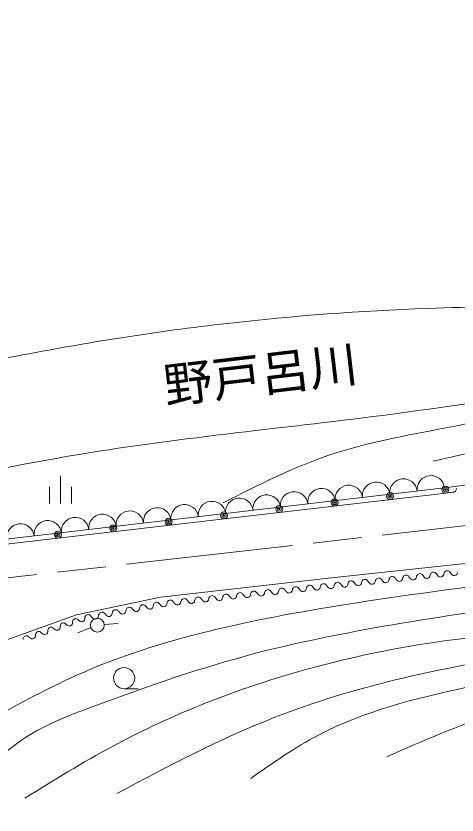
# Model space of a CAD drawing. Units: millimetres, scale not verified. Extents: x 40000 to 680000, y 20000 to 380000.
# Drawn here: x 301496 to 333200, y 235639 to 293099 of the extents above; entities that cross this region are included whole.
import ezdxf
from ezdxf.enums import TextEntityAlignment as Align

# ---------------------------------------------------------------- set-up
doc = ezdxf.new("R2010")
doc.units = ezdxf.units.MM
doc.header["$LTSCALE"] = 1000
doc.linetypes.add('CHAIN', pattern=[18.5, 12, -1.5, 3.5, -1.5])
doc.layers.add('M-BGD', color=7, linetype='Continuous', lineweight=13)
doc.layers.add('M-BMK', color=2, linetype='CHAIN', lineweight=13)
doc.layers.add('M-BGD-HTXT', color=7, linetype='Continuous')
doc.styles.add('ＭＳ ゴシック', font='')
doc.styles.get('ＭＳ ゴシック').set_extended_font_data('MS Gothic')

msp = doc.modelspace()

# ---------------------------------------------------------------- linework, layer by layer
at = {"layer": 'M-BGD'}
for p, q in [((344409, 260786), (332307, 259173)), ((304694, 260030), (304694, 258030)), ((303894, 259230), (303894, 258030)), ((305494, 259230), (305494, 258030)), ((332390, 258791), (332887, 258848)), ((307843, 249337), (308840, 249420)), ((306880, 249112), (305949, 248747)), ((309269, 244724), (310269, 244724))]:
    msp.add_line(p, q, dxfattribs=at)
for points in [[(192320, 326017), (195018, 324426), (196540, 322904), (207745, 298226), (213071, 286329), (216253, 279896), (222824, 264748), (224968, 261289), (228426, 257830), (232161, 255133), (237626, 252504), (242744, 251052), (247240, 250222), (254226, 250153), (287137, 253527), (332390, 258791)], [(216562, 280197), (223084, 265070), (225235, 261593), (228580, 258232), (232211, 255610), (237657, 252920), (242766, 251441), (247271, 250634), (254061, 250634), (287059, 253861), (332307, 259173)], [(331475, 261094), (337598, 262474), (344497, 261957)], [(295730, 246409), (305838, 250032), (311892, 251316), (324182, 252692), (375839, 258241), (416720, 259892), (436896, 260376)], [(333156, 259131), (333161, 259092), (333148, 259030), (333124, 258977), (333080, 258921), (333034, 258886), (332966, 258858), (332887, 258848)], [(329300, 252669), (329313, 252730), (329347, 252793), (329382, 252837), (329419, 252860), (329476, 252886), (329555, 252895), (329616, 252881), (329658, 252866), (329701, 252830), (329747, 252775), (329862, 252628), (329927, 252575), (329969, 252560), (330030, 252546), (330089, 252552), (330166, 252580), (330221, 252626), (330256, 252670), (330272, 252711), (330285, 252772)], [(330285, 252772), (330298, 252833), (330332, 252897), (330367, 252940), (330404, 252964), (330461, 252990), (330540, 252998), (330601, 252985), (330643, 252969), (330686, 252934), (330732, 252879), (330847, 252732), (330912, 252679), (330954, 252663), (331015, 252650), (331074, 252656), (331151, 252684), (331206, 252730), (331241, 252773), (331256, 252815), (331270, 252876)], [(331270, 252876), (331283, 252937), (331317, 253000), (331352, 253044), (331389, 253068), (331446, 253094), (331525, 253102), (331586, 253088), (331628, 253073), (331671, 253038), (331717, 252983), (331832, 252835), (331897, 252783), (331939, 252767), (332000, 252753), (332059, 252760), (332136, 252788), (332191, 252833), (332226, 252877), (332242, 252918), (332255, 252980)], [(332255, 252980), (332269, 253041), (332302, 253104), (332337, 253147), (332374, 253171), (332431, 253197), (332510, 253206), (332571, 253192), (332613, 253177), (332656, 253141), (332702, 253086), (332817, 252939), (332882, 252886), (332924, 252871), (332985, 252857), (333044, 252863), (333121, 252891), (333176, 252937), (333211, 252981), (333227, 253022), (333240, 253083)], [(323373, 252043), (323386, 252106), (323420, 252170), (323456, 252214), (323494, 252239), (323552, 252265), (323632, 252274), (323694, 252260), (323736, 252244), (323781, 252209), (323827, 252153), (323945, 252003), (324011, 251949), (324053, 251934), (324116, 251920), (324176, 251926), (324254, 251955), (324310, 252001), (324346, 252046), (324361, 252088), (324375, 252150)], [(324375, 252150), (324388, 252212), (324422, 252275), (324457, 252318), (324494, 252342), (324551, 252368), (324630, 252376), (324691, 252363), (324733, 252347), (324776, 252312), (324822, 252257), (324937, 252110), (325002, 252057), (325044, 252041), (325105, 252028), (325164, 252034), (325241, 252062), (325296, 252108), (325331, 252151), (325346, 252193), (325360, 252254)], [(325360, 252254), (325373, 252315), (325407, 252378), (325442, 252422), (325479, 252446), (325536, 252472), (325615, 252480), (325676, 252467), (325718, 252451), (325761, 252416), (325807, 252361), (325922, 252214), (325987, 252161), (326029, 252145), (326090, 252132), (326149, 252138), (326226, 252166), (326281, 252211), (326316, 252255), (326331, 252296), (326345, 252358)], [(326345, 252358), (326358, 252419), (326392, 252482), (326427, 252526), (326464, 252549), (326521, 252575), (326600, 252584), (326661, 252570), (326703, 252555), (326746, 252519), (326792, 252464), (326907, 252317), (326972, 252264), (327014, 252249), (327075, 252235), (327134, 252241), (327211, 252269), (327266, 252315), (327301, 252359), (327316, 252400), (327330, 252461)], [(327330, 252461), (327343, 252522), (327377, 252586), (327412, 252629), (327449, 252653), (327506, 252679), (327585, 252687), (327646, 252674), (327688, 252658), (327731, 252623), (327777, 252568), (327892, 252421), (327957, 252368), (327999, 252352), (328060, 252339), (328119, 252345), (328196, 252373), (328251, 252419), (328286, 252462), (328301, 252504), (328315, 252565)], [(328315, 252565), (328328, 252626), (328362, 252689), (328397, 252733), (328434, 252757), (328491, 252783), (328570, 252791), (328631, 252777), (328673, 252762), (328716, 252727), (328762, 252672), (328877, 252524), (328942, 252472), (328984, 252456), (329045, 252443), (329104, 252449), (329181, 252477), (329236, 252522), (329271, 252566), (329286, 252607), (329300, 252669)], [(318362, 251509), (318376, 251571), (318409, 251635), (318445, 251680), (318483, 251704), (318541, 251731), (318621, 251739), (318683, 251725), (318726, 251710), (318770, 251674), (318817, 251618), (318934, 251468), (319000, 251415), (319043, 251399), (319105, 251385), (319165, 251392), (319243, 251420), (319299, 251467), (319335, 251511), (319350, 251553), (319364, 251616)], [(319364, 251616), (319378, 251678), (319411, 251742), (319447, 251787), (319485, 251811), (319543, 251837), (319623, 251846), (319686, 251832), (319728, 251817), (319772, 251781), (319819, 251725), (319936, 251575), (320003, 251522), (320045, 251506), (320107, 251492), (320167, 251499), (320245, 251527), (320301, 251574), (320337, 251618), (320353, 251660), (320366, 251723)], [(320366, 251723), (320380, 251785), (320414, 251849), (320449, 251894), (320487, 251918), (320545, 251944), (320625, 251953), (320688, 251939), (320730, 251924), (320774, 251888), (320821, 251832), (320938, 251682), (321005, 251629), (321047, 251613), (321109, 251599), (321169, 251606), (321247, 251634), (321303, 251681), (321339, 251725), (321355, 251767), (321368, 251830)], [(321368, 251830), (321382, 251892), (321416, 251956), (321452, 252001), (321489, 252025), (321547, 252051), (321628, 252060), (321690, 252046), (321732, 252031), (321776, 251995), (321823, 251939), (321940, 251789), (322007, 251735), (322049, 251720), (322111, 251706), (322172, 251712), (322250, 251741), (322305, 251788), (322341, 251832), (322357, 251874), (322371, 251936)], [(322371, 251936), (322384, 251999), (322418, 252063), (322454, 252107), (322492, 252132), (322550, 252158), (322630, 252167), (322692, 252153), (322734, 252137), (322779, 252102), (322825, 252046), (322942, 251896), (323009, 251842), (323051, 251827), (323114, 251813), (323174, 251819), (323252, 251848), (323308, 251895), (323343, 251939), (323359, 251981), (323373, 252043)], [(313351, 250974), (313365, 251036), (313398, 251101), (313434, 251145), (313472, 251169), (313530, 251196), (313610, 251204), (313673, 251191), (313715, 251175), (313759, 251139), (313806, 251083), (313923, 250934), (313990, 250880), (314032, 250864), (314094, 250851), (314154, 250857), (314232, 250886), (314288, 250932), (314324, 250976), (314340, 251019), (314353, 251081)], [(314353, 251081), (314367, 251143), (314401, 251208), (314436, 251252), (314474, 251276), (314532, 251303), (314612, 251311), (314675, 251298), (314717, 251282), (314761, 251246), (314808, 251190), (314925, 251041), (314992, 250987), (315034, 250971), (315096, 250958), (315156, 250964), (315234, 250993), (315290, 251039), (315326, 251083), (315342, 251126), (315355, 251188)], [(315355, 251188), (315369, 251250), (315403, 251315), (315439, 251359), (315476, 251383), (315534, 251410), (315615, 251418), (315677, 251405), (315719, 251389), (315763, 251353), (315810, 251297), (315927, 251148), (315994, 251094), (316036, 251078), (316098, 251064), (316158, 251071), (316236, 251099), (316292, 251146), (316328, 251190), (316344, 251233), (316358, 251295)], [(316358, 251295), (316371, 251357), (316405, 251422), (316441, 251466), (316479, 251490), (316537, 251517), (316617, 251525), (316679, 251512), (316721, 251496), (316766, 251460), (316812, 251404), (316929, 251254), (316996, 251201), (317038, 251185), (317101, 251171), (317161, 251178), (317239, 251206), (317295, 251253), (317330, 251297), (317346, 251339), (317360, 251402)], [(317360, 251402), (317373, 251464), (317407, 251528), (317443, 251573), (317481, 251597), (317539, 251624), (317619, 251632), (317681, 251619), (317723, 251603), (317768, 251567), (317814, 251511), (317932, 251361), (317998, 251308), (318040, 251292), (318103, 251278), (318163, 251285), (318241, 251313), (318297, 251360), (318333, 251404), (318348, 251446), (318362, 251509)], [(309397, 250335), (309406, 250398), (309435, 250464), (309467, 250511), (309503, 250537), (309559, 250568), (309637, 250582), (309700, 250573), (309743, 250560), (309789, 250528), (309839, 250476), (309966, 250336), (310036, 250288), (310079, 250275), (310141, 250266), (310200, 250277), (310275, 250311), (310327, 250361), (310360, 250407), (310372, 250450), (310381, 250513)], [(310381, 250513), (310390, 250575), (310419, 250641), (310451, 250688), (310487, 250715), (310543, 250745), (310621, 250759), (310684, 250750), (310727, 250737), (310773, 250705), (310823, 250653), (310950, 250514), (311020, 250465), (311062, 250453), (311125, 250443), (311184, 250454), (311259, 250488), (311311, 250538), (311343, 250584), (311356, 250627), (311365, 250690)], [(311365, 250690), (311374, 250752), (311403, 250819), (311435, 250865), (311471, 250892), (311526, 250922), (311605, 250936), (311668, 250927), (311711, 250915), (311757, 250882), (311807, 250830), (311934, 250691), (312003, 250642), (312046, 250630), (312109, 250621), (312168, 250631), (312243, 250665), (312295, 250715), (312327, 250762), (312340, 250804), (312349, 250867)], [(312349, 250867), (312363, 250929), (312396, 250994), (312432, 251038), (312470, 251062), (312528, 251089), (312608, 251097), (312670, 251084), (312713, 251068), (312757, 251032), (312803, 250976), (312921, 250827), (312987, 250773), (313030, 250757), (313092, 250744), (313152, 250750), (313230, 250779), (313286, 250825), (313322, 250870), (313337, 250912), (313351, 250974)], [(306446, 249804), (306455, 249866), (306484, 249932), (306516, 249979), (306552, 250006), (306607, 250036), (306686, 250050), (306748, 250041), (306791, 250029), (306838, 249996), (306888, 249944), (307015, 249805), (307084, 249756), (307127, 249744), (307190, 249735), (307249, 249745), (307324, 249779), (307376, 249829), (307408, 249876), (307421, 249918), (307430, 249981)], [(307430, 249981), (307439, 250044), (307468, 250110), (307500, 250156), (307536, 250183), (307591, 250213), (307670, 250227), (307732, 250218), (307775, 250206), (307822, 250173), (307872, 250122), (307998, 249982), (308068, 249933), (308111, 249921), (308173, 249912), (308233, 249922), (308308, 249956), (308360, 250006), (308392, 250053), (308404, 250096), (308414, 250158)], [(308414, 250158), (308423, 250221), (308451, 250287), (308484, 250333), (308519, 250360), (308575, 250390), (308654, 250405), (308716, 250396), (308759, 250383), (308805, 250351), (308855, 250299), (308982, 250159), (309052, 250111), (309095, 250098), (309157, 250089), (309216, 250100), (309292, 250134), (309343, 250184), (309376, 250230), (309388, 250273), (309397, 250335)], [(304671, 249188), (304671, 249247), (304688, 249313), (304711, 249361), (304740, 249391), (304787, 249427), (304858, 249452), (304918, 249452), (304959, 249447), (305007, 249424), (305061, 249383), (305199, 249272), (305271, 249237), (305312, 249231), (305372, 249232), (305425, 249251), (305490, 249293), (305531, 249347), (305554, 249395), (305559, 249436), (305559, 249496)], [(305559, 249496), (305558, 249555), (305575, 249621), (305598, 249669), (305627, 249699), (305674, 249735), (305745, 249760), (305805, 249760), (305846, 249755), (305894, 249732), (305948, 249691), (306086, 249580), (306158, 249545), (306200, 249539), (306259, 249540), (306312, 249559), (306377, 249601), (306418, 249655), (306441, 249703), (306447, 249744), (306446, 249804)], [(302897, 248572), (302896, 248631), (302913, 248697), (302936, 248745), (302965, 248775), (303013, 248811), (303084, 248836), (303143, 248836), (303185, 248831), (303232, 248808), (303286, 248767), (303424, 248656), (303496, 248621), (303538, 248615), (303597, 248616), (303650, 248635), (303715, 248677), (303756, 248731), (303779, 248779), (303785, 248820), (303784, 248880)], [(303784, 248880), (303783, 248939), (303800, 249005), (303823, 249053), (303853, 249083), (303900, 249119), (303971, 249144), (304030, 249144), (304072, 249139), (304120, 249116), (304174, 249075), (304312, 248964), (304383, 248929), (304425, 248923), (304484, 248924), (304538, 248943), (304603, 248985), (304643, 249039), (304667, 249087), (304672, 249128), (304671, 249188)], [(302009, 248264), (302009, 248323), (302026, 248389), (302049, 248437), (302078, 248467), (302125, 248503), (302196, 248528), (302256, 248528), (302297, 248523), (302345, 248500), (302399, 248459), (302537, 248348), (302609, 248313), (302650, 248307), (302710, 248308), (302763, 248327), (302828, 248369), (302869, 248423), (302892, 248471), (302897, 248512), (302897, 248572)]]:
    msp.add_lwpolyline(points, dxfattribs=at)
for centre, radius in [((332361, 259039), 250), ((332361, 259039), 150), ((328383, 258576), 250), ((328383, 258576), 150), ((328383, 258576), 50), ((332361, 259039), 50), ((324404, 258113), 250), ((324404, 258113), 150), ((324404, 258113), 50), ((316446, 257188), 250), ((320425, 257651), 250), ((320425, 257651), 150), ((320425, 257651), 50), ((312467, 256725), 250), ((312467, 256725), 150), ((316446, 257188), 150), ((316446, 257188), 50), ((308488, 256262), 250), ((308488, 256262), 150), ((308488, 256262), 50), ((312467, 256725), 50), ((304509, 255799), 250), ((304509, 255799), 150), ((304509, 255799), 50), ((307345, 249295), 500), ((309269, 245484), 760)]:
    msp.add_circle(centre, radius, dxfattribs=at)
for centre in [(329356, 258826), (331323, 259057), (325422, 258365), (327389, 258596), (319520, 257672), (321487, 257903), (323454, 258134), (315585, 257210), (317552, 257441), (309683, 256517), (311650, 256748), (313618, 256979), (305749, 256055), (307716, 256286), (301814, 255593), (303781, 255824)]:
    msp.add_arc(centre, 990, 6.69502, 186.69502, dxfattribs=at)
for points, knots in [([(226743, 287279), (226641, 284030), (226539, 280781), (227286, 277595), (228098, 274133), (229912, 270745), (232536, 268454), (235502, 265864), (239502, 264676), (243487, 263748), (250957, 262042), (258162, 261194), (265389, 261757), (270788, 262252), (276054, 263340), (281318, 264472), (288055, 265965), (294751, 267378), (301501, 268635), (306532, 269604), (311595, 270424), (316685, 270988), (321463, 271544), (326265, 271894), (331076, 272075), (334249, 272181), (337426, 272206), (340579, 272527), (342726, 272745), (344860, 273109), (347005, 273342), (351832, 273862), (356710, 273754), (361576, 273794), (366263, 273824), (370944, 273922), (375605, 274337), (385310, 275149), (394917, 277442), (404637, 277686), (407798, 277769), (410971, 277641), (414140, 277505), (417520, 277368), (420897, 277202), (424276, 277143), (427774, 277086), (431274, 277178), (434775, 277143), (438699, 277090), (442626, 276869), (446541, 277052), (448682, 277171), (450819, 277423), (452967, 277505), (456015, 277616), (459086, 277388), (462108, 277686), (464627, 277949), (467108, 278581), (469599, 279134), (471849, 279600), (474114, 279980), (476297, 280673), (480385, 282022), (484178, 284497), (488334, 285288), (491258, 285829), (494363, 285523), (497385, 285741), (501557, 286093), (505585, 287395), (509693, 288184), (513762, 288885), (517892, 289103), (522002, 289723), (523422, 289944), (524840, 290205), (526256, 290266), (529750, 290416), (533235, 289343), (536664, 288366), (539172, 287650), (541651, 286985), (545018, 286012)], [0, 0, 0, 0, 1, 1, 1, 2, 2, 2, 3, 3, 3, 4, 4, 4, 5, 5, 5, 6, 6, 6, 7, 7, 7, 8, 8, 8, 9, 9, 9, 10, 10, 10, 11, 11, 11, 12, 12, 12, 13, 13, 13, 14, 14, 14, 15, 15, 15, 16, 16, 16, 17, 17, 17, 18, 18, 18, 19, 19, 19, 20, 20, 20, 21, 21, 21, 22, 22, 22, 23, 23, 23, 24, 24, 24, 25, 25, 25, 26, 26, 26, 27, 27, 27, 28, 28, 28, 28]), ([(223770, 265287), (225203, 264240), (226637, 263194), (228205, 262571), (231794, 261145), (236089, 261937), (240061, 261485), (243109, 261139), (245968, 260060), (248840, 258951), (251473, 257998), (254084, 256937), (256804, 256508), (259522, 256062), (262355, 256262), (265131, 256598), (267506, 256885), (269840, 257291), (272190, 257594), (279062, 258553), (286047, 258453), (292916, 259313), (297312, 259891), (301662, 260829), (306039, 261576), (313507, 262801), (321050, 263489), (328555, 264472), (335619, 265419), (342653, 266589), (349733, 267368), (354277, 267872), (358836, 268240), (363400, 268545), (367085, 268772), (370775, 268928), (374441, 269359), (379282, 269938), (384078, 271039), (388922, 271350), (393895, 271641), (398915, 271070), (403926, 271079), (407008, 271118), (410089, 271385), (413157, 271260), (417878, 271037), (422565, 269923), (427276, 269721), (431946, 269508), (436641, 270129), (441305, 270807), (444714, 271303), (448107, 271889), (451532, 271984), (453641, 272039), (455763, 271884), (457867, 271984), (461379, 272165), (464839, 273061), (468346, 273432), (470056, 273565), (471774, 273546), (473504, 273794), (474234, 273899), (474966, 274051), (475677, 273975), (476228, 273916), (476767, 273719), (477306, 273523)], [0, 0, 0, 0, 1, 1, 1, 2, 2, 2, 3, 3, 3, 4, 4, 4, 5, 5, 5, 6, 6, 6, 7, 7, 7, 8, 8, 8, 9, 9, 9, 10, 10, 10, 11, 11, 11, 12, 12, 12, 13, 13, 13, 14, 14, 14, 15, 15, 15, 16, 16, 16, 17, 17, 17, 18, 18, 18, 19, 19, 19, 20, 20, 20, 21, 21, 21, 22, 22, 22, 23, 23, 23, 23]), ([(316397, 258091), (318909, 259371), (321421, 260652), (324068, 261537), (326763, 262439), (329598, 262931), (332405, 263482), (337834, 264550), (343155, 265842), (348747, 266151), (350544, 266250), (352369, 266248), (354027, 266818), (354871, 267108), (355672, 267546), (356473, 267985)], [0, 0, 0, 0, 1, 1, 1, 2, 2, 2, 3, 3, 3, 4, 4, 4, 5, 5, 5, 5]), ([(318368, 238274), (319954, 239382), (321540, 240491), (323232, 241382), (326521, 243113), (330210, 244022), (333907, 244827), (340812, 246331), (347744, 247473), (354716, 247259), (357198, 247135), (359663, 246844), (362148, 246516), (364745, 246273), (367348, 246180), (369783, 244827), (370812, 244239), (371814, 243420), (372755, 243408), (374036, 243392), (375206, 244862), (376471, 245908), (378465, 247527), (380703, 248127), (382975, 248678), (387285, 250013), (391761, 250676), (396245, 251110), (401552, 251563), (406827, 251729), (412122, 251921), (416294, 252026), (420458, 252181), (424625, 252056), (426992, 252039), (429356, 252001), (431715, 251516), (434280, 250993), (436829, 249955), (439349, 250165), (440860, 250284), (442364, 250844), (443786, 251516), (446699, 252892), (449266, 254732), (452028, 256245), (454533, 257618), (457200, 258722), (459866, 259826)], [0, 0, 0, 0, 1, 1, 1, 2, 2, 2, 3, 3, 3, 4, 4, 4, 5, 5, 5, 6, 6, 6, 7, 7, 7, 8, 8, 8, 9, 9, 9, 10, 10, 10, 11, 11, 11, 12, 12, 12, 13, 13, 13, 14, 14, 14, 15, 15, 15, 16, 16, 16, 16]), ([(308735, 237185), (312466, 239162), (316198, 241138), (320106, 242668), (325727, 244867), (331712, 246141), (337708, 247124), (343205, 248026), (348711, 248683), (354261, 248881), (357203, 248955), (360144, 248903), (363080, 248658), (364364, 248594), (365644, 248528), (366916, 248150), (368906, 247539), (370887, 246132), (372703, 246424), (373993, 246631), (375200, 247695), (376482, 248455), (378428, 249572), (380548, 250043), (382675, 250485), (384618, 250939), (386577, 251281), (388541, 251602), (391957, 252133), (395369, 252629), (398796, 253023), (403049, 253488), (407316, 253831), (411588, 254039), (415956, 254205), (420322, 254178), (424707, 254343), (426845, 254415), (428986, 254530), (431111, 254353), (432198, 254283), (433280, 254155), (434354, 253881), (435834, 253501), (437295, 252839), (438746, 252800), (440661, 252747), (442559, 253777), (444388, 254749), (446878, 256073), (449237, 257289), (451596, 258506)], [0, 0, 0, 0, 1, 1, 1, 2, 2, 2, 3, 3, 3, 4, 4, 4, 5, 5, 5, 6, 6, 6, 7, 7, 7, 8, 8, 8, 9, 9, 9, 10, 10, 10, 11, 11, 11, 12, 12, 12, 13, 13, 13, 14, 14, 14, 15, 15, 15, 16, 16, 16, 17, 17, 17, 17]), ([(293244, 235639), (294706, 236116), (296168, 236594), (297433, 237395), (298916, 238336), (300127, 239723), (301554, 240773), (303374, 242114), (305544, 242906), (307702, 243679), (311581, 245145), (315482, 246439), (319458, 247462), (326344, 249136), (333360, 250139), (340380, 251043), (343399, 251397), (346413, 251730), (349433, 252124), (352740, 252565), (356050, 253135), (359365, 253070), (361880, 253038), (364391, 252672), (366932, 252529), (369174, 252403), (371439, 252452), (373620, 252867), (376439, 253404), (379117, 254554), (381795, 255705)], [0, 0, 0, 0, 1, 1, 1, 2, 2, 2, 3, 3, 3, 4, 4, 4, 5, 5, 5, 6, 6, 6, 7, 7, 7, 8, 8, 8, 9, 9, 9, 10, 10, 10, 10]), ([(302139, 236855), (304210, 238136), (306280, 239418), (308423, 240571), (312264, 242638), (316337, 244293), (320516, 245570), (324013, 246639), (327585, 247443), (331191, 248003), (334561, 248500), (337950, 248786), (341325, 249219), (344482, 249596), (347619, 250097), (350784, 250435), (353747, 250737), (356731, 250906), (359702, 250773), (361847, 250735), (363980, 250609), (366121, 250097), (367849, 249678), (369580, 249009), (371256, 249219), (372238, 249338), (373203, 249759), (374161, 250165), (376533, 251169), (378868, 252074), (381255, 252800), (388758, 255082), (396785, 255596), (404811, 256110)], [0, 0, 0, 0, 1, 1, 1, 2, 2, 2, 3, 3, 3, 4, 4, 4, 5, 5, 5, 6, 6, 6, 7, 7, 7, 8, 8, 8, 9, 9, 9, 10, 10, 10, 11, 11, 11, 11]), ([(216920, 255567), (218434, 253119), (219947, 250671), (221911, 248571), (223901, 246444), (226352, 244672), (229041, 243580), (231537, 242566), (234236, 242136), (236929, 241842), (241175, 241402), (245347, 241239), (249540, 241040), (254517, 240930), (259465, 240769), (264412, 240059), (270661, 239247), (276856, 237566), (283129, 237742), (286729, 237820), (290366, 238474), (293735, 239747), (297774, 241248), (301433, 243652), (305353, 245451), (309637, 247454), (314228, 248693), (318856, 249640), (325789, 251060), (332805, 251824), (339788, 252849), (342361, 253226), (344929, 253639), (347498, 254052)], [0, 0, 0, 0, 1, 1, 1, 2, 2, 2, 3, 3, 3, 4, 4, 4, 5, 5, 5, 6, 6, 6, 7, 7, 7, 8, 8, 8, 9, 9, 9, 10, 10, 10, 11, 11, 11, 11]), ([(328155, 239828), (330733, 240963), (333311, 242099), (335992, 242935), (340490, 244338), (345279, 244899), (349978, 245030), (353301, 245123), (356579, 245000), (359977, 244827), (362404, 244704), (364891, 244554), (367004, 243544), (368211, 242966), (369297, 242106), (370382, 241246)], [0, 0, 0, 0, 1, 1, 1, 2, 2, 2, 3, 3, 3, 4, 4, 4, 5, 5, 5, 5])]:
    msp.add_open_spline(points, degree=3, knots=knots, dxfattribs=at)
at = {"layer": 'M-BMK'}
msp.add_lwpolyline([(254307, 247386), (343362, 257529), (343611, 257557)], dxfattribs=at)

# ---------------------------------------------------------------- texts
at = {"layer": 'M-BGD-HTXT', "style": 'ＭＳ ゴシック'}
msp.add_text('野戸呂川', height=2566, rotation=6.7, dxfattribs=at).set_placement((312367, 264463), align=Align.BOTTOM_LEFT)

doc.saveas('drawing.dxf')
